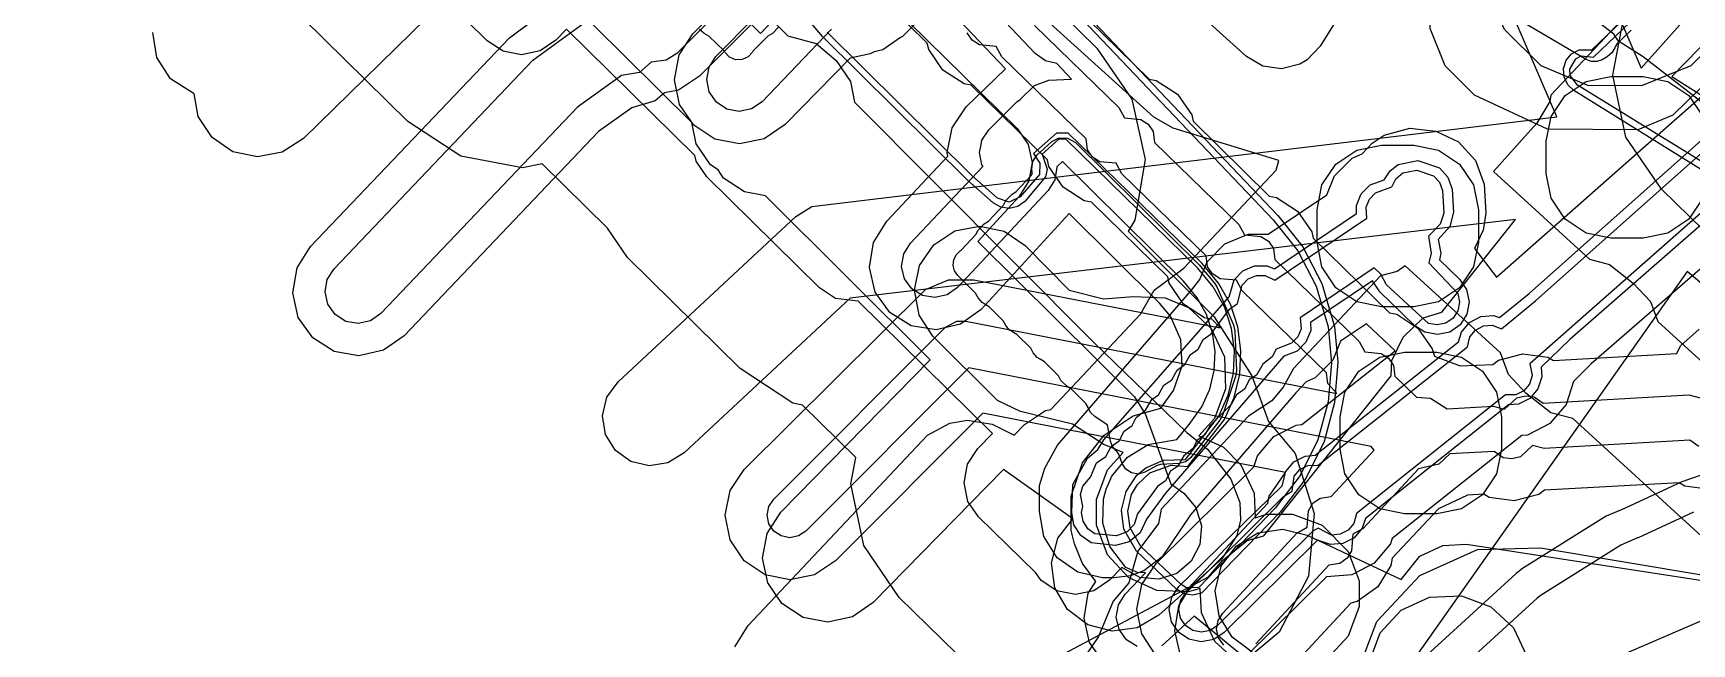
# Model space of a CAD drawing. Header units: metres. Extents: x -2677 to -840, y 169 to 1487.
# Drawn here: x -1714.3 to -1662.9, y 202.9 to 221.8 of the extents above; entities that cross this region are included whole.
import ezdxf

# ---------------------------------------------------------------- set-up
doc = ezdxf.new("R2010")
doc.units = ezdxf.units.M
doc.layers.add('AI_GREENING_EXCLUSIONS', color=1, linetype='Continuous')
doc.layers.add('AI_GREENING_LAWN', color=82, linetype='Continuous')

msp = doc.modelspace()

# ---------------------------------------------------------------- linework, layer by layer
at = {"layer": 'AI_GREENING_EXCLUSIONS'}
for points in [[(-1648.535, 208.732), (-1664.412, 221.034), (-1665.175, 221.52), (-1665.316, 221.735), (-1666.472, 222.63), (-1667.623, 223.465), (-1667.894, 223.546), (-1668.62, 224.188), (-1691.209, 240.567), (-1692.019, 240.825), (-1692.683, 241.235), (-1692.896, 241.531), (-1694.032, 242.342), (-1695.297, 243.737), (-1695.608, 243.924), (-1696.073, 244.55), (-1696.399, 245.326), (-1707.537, 258.179), (-1708.351, 258.927)], [(-1648.535, 208.732), (-1664.412, 221.034), (-1665.175, 221.52), (-1665.316, 221.735), (-1666.472, 222.63), (-1667.623, 223.465), (-1667.894, 223.546), (-1668.62, 224.188), (-1691.209, 240.567), (-1692.019, 240.825), (-1692.683, 241.235), (-1692.896, 241.531), (-1694.032, 242.342), (-1695.297, 243.737), (-1695.608, 243.924), (-1696.073, 244.55), (-1696.399, 245.326), (-1707.537, 258.179), (-1708.351, 258.927)], [(-1712.805, 254.789), (-1675.863, 215.993), (-1675.106, 215.034), (-1674.535, 213.936), (-1674.169, 212.677), (-1674.062, 211.566), (-1674.162, 210.362), (-1674.485, 209.189), (-1674.485, 209.189), (-1675.033, 208.081), (-1675.804, 207.072), (-1678.171, 204.62), (-1678.553, 204.609), (-1678.718, 204.713), (-1679.963, 205.886), (-1680.297, 206.463), (-1680.365, 206.978), (-1680.25, 207.489), (-1680.073, 207.801), (-1679.683, 208.168), (-1679.03, 208.399), (-1678.507, 208.362), (-1677.379, 209.816), (-1677.073, 210.5), (-1676.902, 211.218), (-1676.865, 211.951), (-1676.962, 212.678), (-1677.193, 213.38), (-1677.555, 214.036), (-1678.065, 214.647), (-1682.214, 218.678), (-1682.578, 218.677), (-1683.287, 218.041), (-1683.088, 217.748), (-1683.099, 217.396), (-1683.706, 216.7), (-1684.047, 216.542), (-1684.401, 216.666), (-1685.197, 217.366), (-1689.68, 221.804)], [(-1712.66, 254.927), (-1675.719, 216.131), (-1674.949, 215.158), (-1674.357, 214.027), (-1673.97, 212.696), (-1673.863, 211.585), (-1673.963, 210.344), (-1674.293, 209.135), (-1674.293, 209.135), (-1674.854, 207.991), (-1675.646, 206.949), (-1678.089, 204.437), (-1678.355, 204.377), (-1678.624, 204.422), (-1678.856, 204.567), (-1680.1, 205.741), (-1680.493, 206.425), (-1680.562, 207.01), (-1680.424, 207.588), (-1680.087, 208.092), (-1679.811, 208.321), (-1679.268, 208.56), (-1678.587, 208.578), (-1677.554, 209.916), (-1677.263, 210.565), (-1677.1, 211.247), (-1677.066, 211.943), (-1677.158, 212.634), (-1677.377, 213.3), (-1677.721, 213.922), (-1678.213, 214.511), (-1682.291, 218.489), (-1682.501, 218.489), (-1683.017, 218.026), (-1682.861, 217.565), (-1682.914, 217.319), (-1683.56, 216.563), (-1683.777, 216.407), (-1684.037, 216.343), (-1684.302, 216.381), (-1684.533, 216.516), (-1685.337, 217.224), (-1689.826, 221.667), (-1690.621, 222.607)], [(-1656.2, 213.568), (-1666.553, 219.995), (-1666.748, 220.175), (-1666.861, 220.414), (-1666.878, 220.678), (-1666.796, 220.929), (-1666.627, 221.132), (-1666.394, 221.258), (-1666, 221.252), (-1650.397, 236.158)], [(-1655.886, 213.666), (-1666.448, 220.165), (-1666.668, 220.464), (-1666.68, 220.653), (-1666.5, 220.977), (-1666.334, 221.067), (-1665.944, 221.029), (-1650.046, 236.213)], [(-1680.063, 235.382), (-1694.337, 221.145), (-1694.662, 220.929), (-1695.131, 220.871), (-1695.484, 220.557), (-1696.041, 220.458), (-1697.412, 219.484), (-1703.5, 213.095), (-1703.819, 212.871), (-1704.2, 212.785), (-1704.584, 212.852), (-1704.914, 213.061), (-1705.138, 213.38), (-1705.224, 213.761), (-1705.157, 214.145), (-1704.948, 214.475), (-1698.794, 220.933), (-1697.2, 222.088)], [(-1679.95, 234.083), (-1693.631, 220.437), (-1694.28, 220.005), (-1694.718, 219.918), (-1695.008, 219.677), (-1695.727, 219.455), (-1696.755, 218.724), (-1702.776, 212.405), (-1703.414, 211.956), (-1704.176, 211.786), (-1704.945, 211.919), (-1705.604, 212.337), (-1706.053, 212.975), (-1706.223, 213.737), (-1706.09, 214.506), (-1705.672, 215.165), (-1699.518, 221.623), (-1698.045, 222.715)], [(-1685.674, 202.577), (-1687.447, 204.303), (-1688.544, 205.916), (-1688.94, 207.826), (-1688.786, 208.636), (-1690.439, 210.262), (-1690.737, 210.319), (-1692.368, 211.39), (-1695.861, 214.826), (-1696.477, 215.732), (-1698.505, 217.727), (-1699.109, 217.602), (-1701.026, 217.967), (-1702.657, 219.037), (-1706.546, 222.863), (-1707.643, 224.476), (-1708.039, 226.387), (-1707.896, 227.137), (-1709.701, 228.913), (-1711.141, 229.858), (-1714.434, 233.098)], [(-1662.628, 220.079), (-1663.496, 219.23), (-1664.579, 218.776), (-1667.375, 218.798), (-1669.631, 219.854), (-1670.537, 220.76), (-1671.005, 221.913), (-1671.005, 223.101), (-1670.537, 224.254), (-1670.265, 224.545), (-1669.798, 225.627), (-1668.987, 226.438), (-1667.986, 226.871), (-1667.601, 227.953), (-1666.441, 229.175), (-1665.411, 229.582), (-1664.417, 229.609), (-1663.367, 229.257), (-1662.912, 228.826), (-1662.405, 229.281)], [(-1670.634, 227.42), (-1674.412, 221.367), (-1674.813, 220.94), (-1675.039, 220.807), (-1675.607, 220.663), (-1676.186, 220.747), (-1676.689, 221.047), (-1682.305, 226.11)], [(-1660.391, 213.577), (-1663.84, 216.946), (-1663.84, 216.946), (-1664.943, 218.556), (-1665.346, 220.465), (-1664.987, 222.383), (-1663.922, 224.017), (-1663.697, 224.248), (-1663.523, 225.204), (-1662.472, 226.838)], [(-1696.496, 226.472), (-1691.737, 221.754), (-1690.41, 223.171)], [(-1692.537, 202.781), (-1692.123, 203.443), (-1686.566, 209.329), (-1685.882, 209.706), (-1685.337, 209.799), (-1684.568, 209.67), (-1683.89, 209.334), (-1683.567, 209.657), (-1682.92, 210.09), (-1682.751, 210.124), (-1679.974, 213.073), (-1679.547, 213.815), (-1678.636, 214.494), (-1675.773, 217.535), (-1675.688, 217.824), (-1678.96, 218.827), (-1679.559, 219.168), (-1686.855, 225.772)], [(-1685.808, 225.71), (-1681.325, 221.3), (-1680.245, 219.727), (-1679.833, 217.865), (-1680.148, 215.984), (-1680.355, 215.646), (-1677.695, 212.994), (-1676.528, 211.167), (-1676.013, 209.755), (-1675.186, 208.767), (-1674.602, 206.905), (-1674.775, 204.962), (-1675.678, 203.233), (-1677.174, 201.981)], [(-1661.89, 225.569), (-1667.271, 219.854), (-1667.3, 219.653), (-1667.698, 218.982), (-1669.042, 217.486), (-1666.067, 214.773), (-1665.456, 214.613), (-1664.717, 214.034), (-1664.185, 213.463), (-1663.957, 212.85), (-1659.379, 208.676)], [(-1658.485, 225.599), (-1663.519, 220.425), (-1662.176, 219.579)], [(-1688.263, 223.215), (-1683.78, 218.805), (-1683.454, 218.329), (-1683.332, 217.766), (-1683.431, 217.199), (-1683.737, 216.71), (-1685.013, 215.318), (-1680.166, 210.516), (-1679.816, 209.968), (-1679.034, 207.824), (-1678.632, 207.536), (-1678.257, 207.088), (-1678.082, 206.529), (-1678.134, 205.946), (-1678.405, 205.427), (-1678.853, 205.052), (-1679.412, 204.877), (-1679.995, 204.929), (-1680.554, 205.232), (-1680.934, 204.847), (-1681.418, 204.518), (-1681.991, 204.399), (-1682.566, 204.508), (-1683.055, 204.829), (-1683.22, 205.072), (-1684.992, 206.798), (-1685.321, 207.282), (-1685.44, 207.855), (-1685.331, 208.43), (-1685.009, 208.919), (-1684.554, 209.382), (-1688.72, 213.481), (-1689.424, 213.564), (-1689.913, 213.885), (-1693.407, 217.321), (-1693.736, 217.805), (-1693.772, 217.981), (-1697.746, 221.89), (-1698.081, 221.55), (-1698.565, 221.221), (-1699.138, 221.102), (-1699.713, 221.211), (-1700.202, 221.532), (-1704.091, 225.358)], [(-1681.102, 202.271), (-1681.552, 202.909), (-1681.723, 203.67), (-1681.591, 204.439), (-1681.362, 204.801), (-1681.77, 205.359), (-1682.021, 205.966), (-1682.117, 206.377), (-1682.118, 207.442), (-1681.768, 208.47), (-1681.098, 209.333), (-1680.198, 209.923), (-1679.35, 210.161), (-1678.951, 210.708), (-1678.69, 211.473), (-1678.723, 212.275), (-1679.047, 213.016), (-1679.382, 213.417), (-1682.188, 216.189), (-1684.912, 213.217), (-1685.546, 212.763), (-1686.306, 212.585), (-1687.076, 212.712), (-1687.739, 213.124), (-1688.194, 213.758), (-1688.371, 214.518), (-1688.244, 215.288), (-1687.832, 215.951), (-1685.943, 217.968), (-1685.942, 217.977), (-1685.962, 218.079), (-1685.818, 218.791), (-1685.812, 218.834), (-1685.809, 218.838), (-1685.808, 218.844), (-1685.373, 219.492), (-1685.373, 219.492), (-1685.373, 219.492), (-1684.158, 220.663), (-1686.201, 222.825), (-1687.316, 221.694), (-1687.316, 221.694), (-1687.316, 221.694), (-1687.345, 221.665), (-1687.404, 221.633), (-1687.958, 221.249), (-1688.224, 221.192), (-1688.346, 221.126), (-1688.963, 220.997), (-1690.981, 218.942), (-1691.626, 218.504), (-1692.39, 218.345), (-1693.157, 218.491), (-1693.809, 218.919), (-1694.248, 219.565), (-1694.407, 220.329), (-1694.261, 221.095), (-1693.832, 221.748), (-1691.385, 224.236)], [(-1680.083, 202.788), (-1680.413, 202.996), (-1680.638, 203.315), (-1680.724, 203.695), (-1680.657, 204.08), (-1680.449, 204.41), (-1679.823, 205.069), (-1680.069, 205.077), (-1680.425, 205.237), (-1680.921, 205.888), (-1681.142, 206.602), (-1681.123, 207.345), (-1681.037, 207.662), (-1680.858, 208.056), (-1680.374, 208.644), (-1679.737, 209.036), (-1678.85, 209.199), (-1678.464, 209.661), (-1678.078, 210.211), (-1677.833, 210.757), (-1677.696, 211.331), (-1677.666, 211.917), (-1677.744, 212.499), (-1677.928, 213.059), (-1678.218, 213.583), (-1678.645, 214.095), (-1682.395, 217.8), (-1682.564, 217.631), (-1682.561, 217.62), (-1682.625, 217.235), (-1682.831, 216.903), (-1685.642, 213.901), (-1685.959, 213.673), (-1686.339, 213.585), (-1686.724, 213.648), (-1687.055, 213.854), (-1687.283, 214.171), (-1687.371, 214.551), (-1687.308, 214.936), (-1687.102, 215.268), (-1684.854, 217.64), (-1684.858, 217.658), (-1684.887, 217.694), (-1684.953, 218.029), (-1684.962, 218.066), (-1684.961, 218.071), (-1684.962, 218.076), (-1684.911, 218.328), (-1684.887, 218.454), (-1684.885, 218.456), (-1684.885, 218.459), (-1684.667, 218.783), (-1684.667, 218.783), (-1683.806, 219.64), (-1683.7, 219.715), (-1683.254, 220.146), (-1682.817, 220.314), (-1682.11, 220.351), (-1682.57, 220.835), (-1682.915, 220.914), (-1683.233, 221.14), (-1685.98, 224.047)], [(-1692.928, 223.704), (-1690.898, 221.686), (-1690.02, 221.446), (-1689.394, 220.919), (-1688.959, 220.273), (-1688.828, 219.63), (-1681.416, 212.193), (-1678.545, 209.409), (-1677.904, 208.897), (-1677.175, 207.973), (-1676.899, 207.244), (-1676.882, 206.704), (-1676.991, 206.23), (-1677.452, 205.503), (-1679.408, 203.765), (-1680.082, 203.372), (-1680.855, 203.266), (-1681.61, 203.464), (-1682.232, 203.936), (-1682.625, 204.61), (-1682.731, 205.383), (-1682.532, 206.138), (-1682.075, 206.741), (-1684.218, 208.268), (-1688.25, 204.147), (-1688.894, 203.707), (-1689.658, 203.546), (-1690.425, 203.69), (-1691.079, 204.117), (-1691.519, 204.761), (-1691.68, 205.525), (-1691.536, 206.291), (-1691.109, 206.945), (-1686.49, 211.666), (-1691.586, 216.731), (-1692.233, 216.857), (-1692.884, 217.287), (-1693.056, 217.54), (-1693.295, 217.698), (-1693.733, 218.343), (-1693.868, 219), (-1697.942, 223.049)], [(-1689.546, 221.898), (-1691.694, 219.644), (-1692.016, 219.424), (-1692.398, 219.345), (-1692.782, 219.418), (-1693.108, 219.632), (-1693.327, 219.955), (-1693.407, 220.337), (-1693.334, 220.72), (-1693.12, 221.046), (-1690.672, 223.534)], [(-1678.737, 202.517), (-1678.917, 203.276), (-1678.793, 204.046), (-1678.384, 204.711), (-1676.031, 207.223), (-1675.995, 207.445), (-1675.49, 208.178), (-1684.858, 210.007), (-1689.42, 205.443), (-1690.069, 205.009), (-1690.834, 204.857), (-1691.6, 205.009), (-1692.249, 205.442), (-1692.682, 206.091), (-1692.835, 206.857), (-1692.683, 207.622), (-1692.249, 208.271), (-1686.637, 213.833), (-1685.917, 214.134), (-1685.137, 214.137), (-1677.508, 212.647), (-1677.771, 212.921), (-1677.993, 212.962), (-1678.648, 213.386), (-1679.09, 214.029), (-1679.133, 214.227), (-1681.493, 216.539), (-1681.715, 216.58), (-1682.37, 217.005), (-1682.812, 217.647), (-1682.855, 217.846), (-1685.215, 220.158), (-1685.436, 220.199), (-1686.091, 220.623), (-1686.534, 221.266), (-1686.576, 221.465), (-1688.937, 223.777)], [(-1665.755, 223.67), (-1664.47, 220.685), (-1662.08, 223.377)], [(-1701.133, 223.173), (-1705.896, 218.511), (-1706.549, 218.084), (-1707.316, 217.94), (-1708.08, 218.101), (-1708.724, 218.541), (-1709.151, 219.194), (-1709.281, 219.888), (-1710.014, 220.361), (-1710.43, 221.021), (-1710.562, 221.79)], [(-1682.988, 202.225), (-1677.871, 204.947), (-1677.435, 205.449), (-1676.676, 206.07), (-1676.157, 206.21), (-1672.212, 211.166), (-1672.194, 211.642), (-1671.847, 212.365), (-1671.227, 212.96), (-1670.644, 213.136), (-1668.359, 216.007), (-1688.966, 213.571), (-1694.11, 208.781), (-1694.607, 208.473), (-1695.185, 208.38), (-1695.755, 208.514), (-1696.23, 208.856), (-1696.537, 209.354), (-1696.631, 209.932), (-1696.496, 210.502), (-1696.154, 210.976), (-1690.652, 216.101), (-1690.154, 216.409), (-1667.087, 219.178), (-1668.507, 222.476)], [(-1682.068, 222.661), (-1679.708, 220.348), (-1679.487, 220.307), (-1678.832, 219.883), (-1678.389, 219.24), (-1678.347, 219.042), (-1675.986, 216.73), (-1675.765, 216.689), (-1675.11, 216.264), (-1674.667, 215.622), (-1674.625, 215.423), (-1672.264, 213.111), (-1672.043, 213.07), (-1671.388, 212.646), (-1670.945, 212.003), (-1670.869, 211.771), (-1670.082, 211.471), (-1669.069, 211.517), (-1668.889, 211.653), (-1668.134, 211.849), (-1667.361, 211.741), (-1667.186, 211.638), (-1663.371, 211.859), (-1663.257, 212.093), (-1662.673, 212.611)], [(-1683.261, 222.007), (-1680.65, 219.469), (-1680.474, 219.146), (-1679.967, 219.1), (-1679.738, 218.951), (-1679.583, 218.726), (-1679.539, 218.388), (-1676.928, 215.85), (-1676.753, 215.527), (-1676.245, 215.481), (-1676.016, 215.332), (-1675.861, 215.107), (-1675.817, 214.769), (-1673.207, 212.231), (-1673.031, 211.908), (-1672.523, 211.862), (-1672.294, 211.714), (-1672.139, 211.489), (-1672.095, 211.151), (-1671.43, 210.503), (-1670.994, 210.47), (-1670.479, 210.145), (-1669.057, 210.228), (-1668.7, 210.139), (-1668.323, 210.482), (-1668.059, 210.551), (-1667.788, 210.513), (-1667.509, 210.317), (-1663, 210.579), (-1662.643, 210.49)], [(-1677.395, 202.836), (-1677.555, 203.058), (-1677.618, 203.323), (-1677.575, 203.593), (-1677.431, 203.825), (-1675.131, 206.3), (-1674.812, 206.483), (-1674.777, 206.992), (-1674.634, 207.224), (-1674.412, 207.384), (-1674.075, 207.435), (-1672.743, 208.869), (-1672.833, 208.984), (-1685.288, 211.415), (-1690.34, 206.362), (-1690.567, 206.21), (-1690.835, 206.157), (-1691.103, 206.21), (-1691.33, 206.362), (-1691.482, 206.589), (-1691.535, 206.857), (-1691.482, 207.125), (-1691.33, 207.352), (-1686.015, 212.669), (-1685.659, 212.86), (-1685.386, 212.861), (-1673.893, 210.617), (-1674.175, 210.924), (-1674.218, 211.262), (-1676.829, 213.8), (-1677.005, 214.123), (-1677.512, 214.169), (-1677.741, 214.318), (-1677.896, 214.543), (-1677.94, 214.881), (-1680.551, 217.419), (-1680.727, 217.742), (-1681.234, 217.788), (-1681.463, 217.937), (-1681.618, 218.162), (-1681.662, 218.5), (-1684.273, 221.038), (-1684.448, 221.361), (-1684.956, 221.407), (-1685.185, 221.555), (-1685.34, 221.78)], [(-1679.508, 202.528), (-1679.938, 203.179), (-1680.086, 203.946), (-1679.93, 204.71), (-1679.493, 205.356), (-1676.461, 208.354), (-1676.352, 208.69), (-1675.847, 209.285), (-1675.153, 209.642), (-1674.977, 209.656), (-1672.093, 211.944), (-1672.979, 212.776), (-1672.979, 212.776), (-1673.783, 212.234), (-1674.02, 211.655), (-1674.569, 211.1), (-1674.849, 210.983), (-1675.167, 210.642), (-1678.43, 206.864), (-1679.304, 205.566), (-1679.874, 205.134), (-1680.287, 204.977), (-1680.786, 204.911), (-1681.153, 204.918), (-1681.914, 205.089), (-1682.552, 205.539), (-1682.969, 206.199), (-1683.102, 206.968), (-1683.103, 207.774), (-1682.938, 208.305), (-1682.542, 209.024), (-1678.397, 213.815), (-1678.137, 214.148), (-1677.914, 214.691), (-1677.365, 215.246), (-1676.645, 215.547), (-1676.019, 215.55), (-1674.209, 216.771), (-1673.972, 217.35), (-1673.423, 217.905), (-1673.111, 218.035), (-1672.798, 218.365), (-1672.426, 218.612), (-1671.632, 218.831), (-1670.833, 218.734), (-1670.127, 218.403), (-1669.601, 217.826), (-1669.336, 217.092), (-1669.282, 216.197), (-1669.364, 215.678), (-1669.638, 215.105), (-1668.955, 214.219), (-1660.923, 221.296)], [(-1658.94, 219.045), (-1666.682, 212.289), (-1667.573, 211.438), (-1667.548, 211.138), (-1667.667, 210.766), (-1667.92, 210.469), (-1668.267, 210.291), (-1668.579, 210.265), (-1673.013, 206.747), (-1673.108, 206.449), (-1673.361, 206.152), (-1673.708, 205.974), (-1674.097, 205.942), (-1674.493, 206.082), (-1677.383, 203.223), (-1677.709, 203.008), (-1678.092, 202.934), (-1678.474, 203.013), (-1678.797, 203.231), (-1679.012, 203.557), (-1679.086, 203.94), (-1679.008, 204.322), (-1678.789, 204.645), (-1675.592, 207.764), (-1675.478, 208.205), (-1675.226, 208.502), (-1674.878, 208.68), (-1674.566, 208.706), (-1670.133, 212.223), (-1670.133, 212.223), (-1670.037, 212.522), (-1669.785, 212.819), (-1669.437, 212.997), (-1669.049, 213.029), (-1668.861, 212.969), (-1667.938, 213.715), (-1660.262, 220.545)], [(-1659.138, 219.27), (-1667.916, 211.536), (-1667.846, 211.172), (-1667.93, 210.912), (-1668.106, 210.704), (-1668.349, 210.579), (-1668.673, 210.573), (-1673.291, 206.909), (-1673.371, 206.595), (-1673.547, 206.387), (-1673.79, 206.262), (-1674.063, 206.24), (-1674.469, 206.447), (-1674.638, 206.359), (-1677.594, 203.437), (-1677.822, 203.286), (-1678.09, 203.234), (-1678.358, 203.289), (-1678.584, 203.442), (-1678.735, 203.67), (-1678.786, 203.938), (-1678.732, 204.206), (-1678.579, 204.432), (-1675.547, 207.43), (-1675.283, 207.602), (-1675.216, 208.059), (-1675.039, 208.267), (-1674.796, 208.392), (-1674.472, 208.397), (-1669.854, 212.062), (-1669.775, 212.376), (-1669.775, 212.376), (-1669.598, 212.584), (-1669.355, 212.709), (-1669.083, 212.731), (-1668.797, 212.625), (-1667.74, 213.49), (-1660.064, 220.32)], [(-1676.976, 202.303), (-1677.675, 202.95), (-1678.084, 203.832), (-1678.123, 204.59), (-1678.484, 204.482), (-1679.47, 204.521), (-1680.352, 204.93), (-1680.999, 205.629), (-1681.34, 206.546), (-1681.34, 207.338), (-1680.999, 208.255), (-1680.515, 208.791), (-1680.515, 208.791), (-1681.113, 209.041), (-1682.084, 209.667), (-1683.695, 210.067), (-1684.402, 210.399), (-1686.401, 212.395), (-1686.829, 213.047), (-1686.975, 213.814), (-1686.817, 214.578), (-1686.378, 215.223), (-1685.726, 215.652), (-1684.959, 215.798), (-1684.195, 215.639), (-1683.55, 215.201), (-1682.184, 213.813), (-1681.12, 213.549), (-1680.196, 213.62), (-1679.21, 213.581), (-1678.487, 213.279), (-1677.788, 212.632), (-1677.379, 211.75), (-1677.34, 210.764), (-1677.681, 209.847), (-1678.165, 209.311), (-1677.408, 208.954), (-1676.868, 208.414), (-1676.459, 207.532), (-1676.42, 206.774), (-1676.059, 206.882), (-1675.267, 206.882), (-1674.35, 206.541), (-1673.544, 205.735), (-1673.203, 204.818), (-1673.203, 204.026), (-1673.544, 203.109), (-1674.191, 202.41)], [(-1661.305, 215.628), (-1666.021, 211.539), (-1666.564, 210.994), (-1666.793, 210.28), (-1667.298, 209.686), (-1667.993, 209.329), (-1668.168, 209.315), (-1672.181, 206.131), (-1672.234, 205.963), (-1672.739, 205.369), (-1673.434, 205.012), (-1674.215, 204.95), (-1676.68, 202.512)], [(-1662.119, 205.761), (-1666.593, 209.841), (-1667.269, 210.018), (-1668.045, 210.631), (-1668.576, 211.202), (-1668.828, 211.878), (-1671.784, 214.573), (-1672.029, 214.39), (-1672.539, 214.26), (-1675.239, 211.392), (-1675.56, 210.819), (-1675.908, 210.389), (-1676.628, 209.917), (-1679.334, 207.042), (-1679.423, 206.596), (-1680.06, 205.743), (-1680.332, 204.76), (-1680.822, 204.189), (-1681.271, 203.102), (-1681.688, 202.489)], [(-1657.307, 209.569), (-1663.05, 214.396), (-1672.553, 200.91)], [(-1662.69, 208.982), (-1662.969, 209.178), (-1667.478, 208.917), (-1667.835, 209.005), (-1668.212, 208.662), (-1668.476, 208.594), (-1668.747, 208.631), (-1669.026, 208.827), (-1670.392, 208.748), (-1670.741, 208.43), (-1671.369, 208.291), (-1673.084, 206.446), (-1673.403, 206.263), (-1673.438, 205.754), (-1673.581, 205.522), (-1673.802, 205.362), (-1674.139, 205.31), (-1676.406, 202.872)], [(-1662.049, 208.29), (-1663.218, 207.883), (-1664.971, 207.068), (-1664.984, 207.065), (-1665.56, 206.819), (-1668.146, 205.199), (-1668.339, 205.049), (-1673.18, 200.625)], [(-1662.344, 207.647), (-1663.117, 207.754), (-1663.292, 207.857), (-1667.466, 207.628), (-1667.646, 207.492), (-1668.401, 207.296), (-1669.174, 207.404), (-1669.349, 207.506), (-1669.845, 207.478), (-1670.75, 207.047), (-1672.183, 205.523), (-1672.219, 205.301), (-1672.629, 204.637), (-1673.262, 204.18), (-1673.459, 204.133), (-1675.454, 201.987)], [(-1662.847, 206.951), (-1664.561, 206.155), (-1664.588, 206.149), (-1665.104, 205.93), (-1667.566, 204.383), (-1667.696, 204.282), (-1672.506, 199.887)], [(-1676.513, 202.612), (-1677.141, 203.075), (-1677.544, 203.743), (-1677.661, 204.514), (-1677.473, 205.272), (-1677.01, 205.9), (-1676.342, 206.303), (-1675.571, 206.42), (-1674.813, 206.232), (-1671.905, 204.867), (-1671.321, 205.583), (-1670.614, 205.913), (-1669.879, 205.954), (-1662.443, 204.817)], [(-1662.219, 175.123), (-1664.043, 175.815), (-1665.463, 177.153), (-1666.263, 178.932), (-1666.322, 180.882), (-1663.936, 195.094), (-1664.318, 195.158), (-1664.929, 191.521), (-1665.621, 189.697), (-1666.958, 188.277), (-1668.738, 187.476), (-1670.688, 187.418), (-1672.512, 188.11), (-1673.932, 189.448), (-1674.732, 191.227), (-1674.791, 193.177), (-1673.352, 201.745), (-1672.66, 203.569), (-1671.322, 204.989), (-1669.543, 205.789), (-1667.593, 205.848), (-1657.349, 204.128)], [(-1675.11, 201.1), (-1678.31, 203.729), (-1679.318, 202.807)], [(-1661.642, 199.649), (-1667.143, 197.281), (-1671.757, 191.891), (-1672.371, 191.409), (-1673.122, 191.198), (-1673.897, 191.29), (-1674.577, 191.672), (-1675.06, 192.286), (-1675.271, 193.037), (-1675.178, 193.812), (-1674.796, 194.492), (-1669.793, 200.329), (-1669.151, 200.772), (-1662.427, 203.666)]]:
    msp.add_lwpolyline(points, dxfattribs=at)
for points in [[(-1666.477, 229.718), (-1664.919, 229.816), (-1663.443, 229.311), (-1662.272, 228.278), (-1661.574, 226.998), (-1661.345, 226.349), (-1661.129, 225.052), (-1661.129, 223.468), (-1661.792, 221.882), (-1662.936, 220.759), (-1664.458, 220.139), (-1666.119, 220.155), (-1667.564, 220.759), (-1668.708, 221.882), (-1669.041, 222.639), (-1669.423, 223.14), (-1670.11, 224.541), (-1670.207, 226.099), (-1669.702, 227.576), (-1668.67, 228.746), (-1667.268, 229.433), (-1667.029, 229.448), (-1666.477, 229.718)], [(-1663.001, 216.01), (-1663.65, 215.576), (-1664.415, 215.424), (-1665.415, 215.424), (-1666.18, 215.576), (-1666.829, 216.01), (-1667.263, 216.659), (-1667.415, 217.424), (-1667.415, 218.424), (-1667.263, 219.189), (-1666.829, 219.838), (-1666.18, 220.272), (-1665.415, 220.424), (-1664.415, 220.424), (-1663.65, 220.272), (-1663.001, 219.838), (-1662.567, 219.189), (-1662.415, 218.424), (-1662.415, 217.424), (-1662.567, 216.659), (-1663.001, 216.01)], [(-1670.744, 213.458), (-1671.509, 213.306), (-1672.509, 213.306), (-1673.274, 213.458), (-1673.923, 213.892), (-1674.357, 214.541), (-1674.509, 215.306), (-1674.509, 216.306), (-1674.357, 217.072), (-1673.923, 217.72), (-1673.274, 218.154), (-1672.509, 218.306), (-1671.509, 218.306), (-1670.744, 218.154), (-1670.095, 217.72), (-1669.661, 217.072), (-1669.509, 216.306), (-1669.509, 215.306), (-1669.661, 214.541), (-1670.095, 213.892), (-1670.744, 213.458)], [(-1682.066, 207.8), (-1681.614, 208.613), (-1681.296, 208.885), (-1681.107, 209.184), (-1677.227, 213.609), (-1677.08, 214.139), (-1676.806, 214.417), (-1676.446, 214.567), (-1676.056, 214.569), (-1675.825, 214.475), (-1673.285, 216.188), (-1673.286, 216.437), (-1673.138, 216.798), (-1672.864, 217.076), (-1672.435, 217.228), (-1672.246, 217.514), (-1671.998, 217.707), (-1671.388, 217.83), (-1670.72, 217.598), (-1670.458, 217.309), (-1670.325, 216.942), (-1670.282, 216.226), (-1670.393, 215.785), (-1670.761, 215.383), (-1670.672, 214.962), (-1670.714, 214.757), (-1670.097, 214.156), (-1669.876, 213.834), (-1669.795, 213.453), (-1669.867, 213.069), (-1670.079, 212.742), (-1670.401, 212.521), (-1670.783, 212.44), (-1671.166, 212.512), (-1671.494, 212.724), (-1672.565, 213.769), (-1672.79, 214.11), (-1674.707, 212.817), (-1674.706, 212.568), (-1674.854, 212.207), (-1675.128, 211.929), (-1675.538, 211.778), (-1679.206, 207.533), (-1679.791, 206.734), (-1679.983, 206.312), (-1680.328, 206.025), (-1680.746, 205.913), (-1681.508, 206.003), (-1681.827, 206.228), (-1682.035, 206.558), (-1682.102, 206.942), (-1682.066, 207.8)], [(-1681.759, 207.124), (-1681.828, 207.492), (-1681.761, 207.752), (-1681.525, 208.034), (-1681.336, 208.477), (-1681.053, 208.667), (-1680.886, 208.982), (-1680.641, 209.157), (-1680.478, 209.454), (-1680.233, 209.629), (-1680.113, 209.875), (-1679.825, 210.101), (-1679.628, 210.433), (-1679.417, 210.574), (-1679.253, 210.872), (-1679.009, 211.046), (-1678.845, 211.345), (-1678.601, 211.518), (-1678.438, 211.815), (-1678.194, 211.991), (-1678.03, 212.288), (-1677.786, 212.463), (-1677.215, 213.232), (-1676.97, 213.407), (-1676.83, 213.974), (-1676.638, 214.168), (-1676.386, 214.273), (-1676.113, 214.275), (-1675.811, 214.123), (-1672.964, 216.043), (-1672.992, 216.38), (-1672.888, 216.633), (-1672.696, 216.827), (-1672.195, 217.013), (-1672.071, 217.257), (-1671.853, 217.444), (-1671.419, 217.532), (-1670.898, 217.356), (-1670.714, 217.155), (-1670.622, 216.898), (-1670.583, 216.201), (-1670.699, 215.854), (-1671.059, 215.491), (-1670.972, 214.964), (-1671.048, 214.664), (-1670.152, 213.716), (-1670.095, 213.449), (-1670.145, 213.18), (-1670.294, 212.951), (-1670.519, 212.797), (-1670.787, 212.74), (-1671.055, 212.79), (-1672.356, 213.984), (-1672.532, 214.311), (-1672.738, 214.506), (-1675.028, 212.962), (-1675, 212.625), (-1675.104, 212.372), (-1675.296, 212.178), (-1675.779, 211.994), (-1675.899, 211.749), (-1676.187, 211.522), (-1676.384, 211.19), (-1676.595, 211.05), (-1676.759, 210.751), (-1677.002, 210.578), (-1677.165, 210.28), (-1677.818, 209.633), (-1677.981, 209.336), (-1678.226, 209.161), (-1678.346, 208.915), (-1678.634, 208.688), (-1678.83, 208.356), (-1679.042, 208.216), (-1679.206, 207.917), (-1679.449, 207.744), (-1680.072, 206.891), (-1680.172, 206.565), (-1680.384, 206.34), (-1680.72, 206.216), (-1681.386, 206.277), (-1681.609, 206.435), (-1681.755, 206.666), (-1681.802, 206.935), (-1681.759, 207.124)], [(-1670.031, 207.049), (-1670.796, 206.897), (-1671.796, 206.897), (-1672.561, 207.049), (-1673.21, 207.483), (-1673.644, 208.132), (-1673.796, 208.897), (-1673.796, 209.897), (-1673.644, 210.662), (-1673.21, 211.311), (-1672.561, 211.745), (-1671.796, 211.897), (-1670.796, 211.897), (-1670.031, 211.745), (-1669.382, 211.311), (-1668.948, 210.662), (-1668.796, 209.897), (-1668.796, 208.897), (-1668.948, 208.132), (-1669.382, 207.483), (-1670.031, 207.049)], [(-1667.976, 201.504), (-1668.317, 200.587), (-1668.964, 199.888), (-1669.846, 199.479), (-1670.832, 199.44), (-1671.749, 199.781), (-1672.448, 200.428), (-1672.857, 201.31), (-1672.896, 202.296), (-1672.555, 203.213), (-1671.908, 203.912), (-1671.026, 204.321), (-1670.04, 204.36), (-1669.123, 204.019), (-1668.424, 203.372), (-1668.015, 202.49), (-1667.976, 201.504)]]:
    msp.add_lwpolyline(points, close=True, dxfattribs=at)
at = {"layer": 'AI_GREENING_LAWN'}
for points in [[(-1664.78, 221.857), (-1665.216, 221.445), (-1665.28, 221.343), (-1665.288, 221.319), (-1665.378, 221.156), (-1665.521, 221.038), (-1665.683, 220.949), (-1665.845, 220.892), (-1666.017, 220.895), (-1666.179, 220.955), (-1672.548, 224.706)], [(-1691.184, 221.952), (-1691.372, 221.761), (-1691.511, 221.681), (-1691.965, 221.222), (-1691.986, 221.186), (-1692.123, 221.035), (-1692.31, 220.951), (-1692.515, 220.949), (-1692.703, 221.03), (-1692.843, 221.179), (-1692.868, 221.22), (-1693.339, 221.681), (-1693.484, 221.761), (-1693.63, 221.883)]]:
    msp.add_lwpolyline(points, dxfattribs=at)
msp.add_lwpolyline([(-1684.816, 215.872), (-1684.679, 215.956), (-1684.221, 216.444), (-1684.147, 216.587), (-1683.964, 216.782), (-1683.827, 216.866), (-1683.36, 217.365), (-1683.334, 217.408), (-1683.329, 217.458), (-1683.341, 217.567), (-1683.313, 217.797), (-1683.185, 217.989), (-1682.736, 218.407), (-1682.526, 218.524), (-1682.285, 218.529), (-1682.232, 218.517), (-1681.992, 218.386), (-1678.146, 214.586), (-1678.113, 214.551), (-1677.683, 214.035), (-1677.609, 213.915), (-1677.096, 212.741), (-1677.055, 212.562), (-1677.004, 211.325), (-1677.03, 211.143), (-1677.439, 209.943), (-1677.518, 209.797), (-1678.413, 208.643), (-1678.576, 208.507), (-1678.78, 208.45), (-1679.359, 208.418), (-1679.463, 208.388), (-1679.837, 208.187), (-1680.041, 208.128), (-1680.251, 208.16), (-1680.43, 208.276), (-1680.543, 208.456), (-1680.647, 208.739), (-1680.723, 208.846), (-1680.725, 208.847), (-1680.841, 208.982), (-1680.903, 209.148), (-1680.983, 209.592), (-1681, 209.636), (-1681.034, 209.67), (-1681.391, 209.907), (-1681.523, 210.035), (-1681.594, 210.189), (-1681.664, 210.312), (-1682.111, 210.758), (-1682.251, 210.836), (-1682.44, 211.026), (-1682.519, 211.165), (-1682.949, 211.595), (-1683.106, 211.689), (-1683.103, 211.695), (-1683.171, 211.73), (-1683.294, 211.875), (-1683.375, 212.019), (-1683.805, 212.449), (-1683.962, 212.542), (-1683.959, 212.548), (-1684.027, 212.584), (-1684.15, 212.728), (-1684.231, 212.872), (-1684.661, 213.302), (-1684.818, 213.396), (-1684.815, 213.401), (-1684.883, 213.437), (-1685.006, 213.581), (-1685.087, 213.725), (-1685.629, 214.267), (-1685.73, 214.413), (-1685.774, 214.585), (-1685.756, 214.761), (-1685.676, 214.92), (-1685.547, 215.041), (-1685.514, 215.062), (-1685.073, 215.535), (-1684.999, 215.677), (-1684.816, 215.872)], close=True, dxfattribs=at)

doc.saveas('drawing.dxf')
